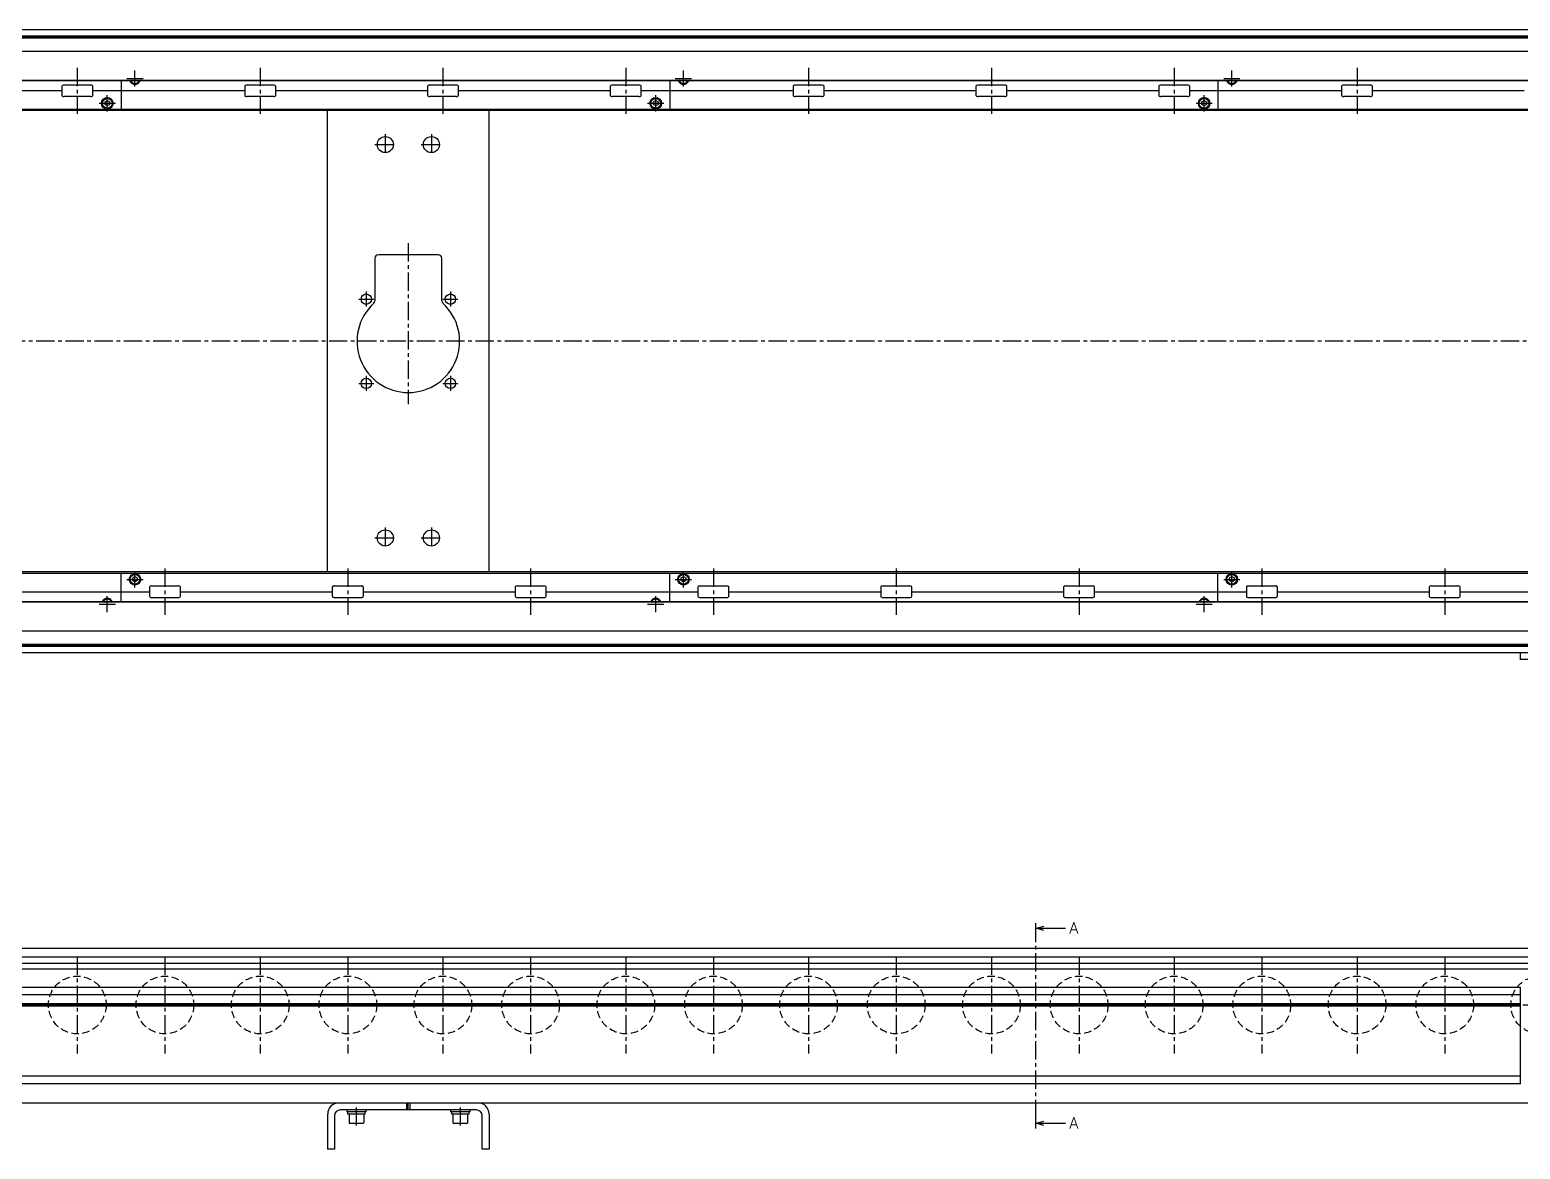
# Model space of a CAD drawing. Extents: x -10 to 4500, y -8 to 1051.
# Drawn here: x 2273 to 3565, y 28 to 998 of the extents above; entities that cross this region are included whole.
import ezdxf

# ---------------------------------------------------------------- set-up
doc = ezdxf.new("R2010")
doc.units = 0
doc.header["$LTSCALE"] = 0.5
doc.linetypes.add('CENTER', pattern=[50.8, 31.75, -6.35, 6.35, -6.35])
doc.linetypes.add('DASHED', pattern=[19.05, 12.7, -6.35])
for name, color, linetype in [('MSM_CENTER', 1, 'CENTER'), ('MSM_CONTINUOUS', 7, 'CONTINUOUS'), ('MSM_DASHED', 4, 'DASHED'), ('MSM_PART_NUMBER', 7, 'CONTINUOUS')]:
    doc.layers.add(name, color=color, linetype=linetype)
doc.styles.get("Standard").update_dxf_attribs({"font": 'txt.shx', "height": 10, "bigfont": 'bigfont.shx'})

# ---------------------------------------------------------------- blocks, each defined once
blk = doc.blocks.new('*U88')
at = {"layer": 'MSM_PART_NUMBER'}
blk.add_text('A', height=10, dxfattribs=at).set_placement((3174.3, 214.9))
blk = doc.blocks.new('*U89')
at = {"layer": 'MSM_PART_NUMBER'}
blk.add_text('A', height=10, dxfattribs=at).set_placement((3174.3, 45.9))

msp = doc.modelspace()

# ---------------------------------------------------------------- linework, layer by layer
at = {"layer": 'MSM_CENTER'}
for p, q in [((2314.2, 965.5), (2314.2, 925.5)), ((2364.2, 949.2), (2364.2, 963.2)), ((2472.8, 965.5), (2472.8, 925.5)), ((2631.2, 965.5), (2631.2, 925.5)), ((2789.8, 965.5), (2789.8, 925.5)), ((2839.8, 949.2), (2839.8, 963.2)), ((2948.2, 965.5), (2948.2, 925.5)), ((3106.8, 965.5), (3106.8, 925.5)), ((3265.2, 965.5), (3265.2, 925.5)), ((3315.2, 949.2), (3315.2, 963.2)), ((3423.8, 965.5), (3423.8, 925.5)), ((2357.2, 956.2), (2371.2, 956.2)), ((2832.7, 956.2), (2846.8, 956.2)), ((3308.2, 956.2), (3322.2, 956.2)), ((2333.2, 934.7), (2347.2, 934.7)), ((2340.2, 927.7), (2340.2, 941.7)), ((2808.7, 934.7), (2822.8, 934.7)), ((2815.7, 927.7), (2815.7, 941.7)), ((3284.2, 934.7), (3298.2, 934.7)), ((3291.2, 927.7), (3291.2, 941.7)), ((2581.2, 907.9), (2581.2, 889.9)), ((2621.2, 907.9), (2621.2, 889.9)), ((2572.2, 898.9), (2590.2, 898.9)), ((2612.2, 898.9), (2630.2, 898.9)), ((2601.2, 813.4), (2601.2, 673.9)), ((2558.2, 764.9), (2571.2, 764.9)), ((2564.7, 771.4), (2564.7, 758.4)), ((2631.2, 764.9), (2644.2, 764.9)), ((2637.7, 771.4), (2637.7, 758.4)), ((3792.9, 728.4), (359.7, 728.4)), ((2564.7, 698.4), (2564.7, 685.4)), ((2637.7, 698.4), (2637.7, 685.4)), ((2558.2, 691.9), (2571.2, 691.9)), ((2631.2, 691.9), (2644.2, 691.9)), ((2572.2, 557.9), (2590.2, 557.9)), ((2581.2, 566.9), (2581.2, 548.9)), ((2612.2, 557.9), (2630.2, 557.9)), ((2621.2, 566.9), (2621.2, 548.9)), ((2390.2, 531.3), (2390.2, 491.3)), ((2548.8, 531.3), (2548.8, 491.3)), ((2707.2, 531.3), (2707.2, 491.3)), ((2865.8, 531.3), (2865.8, 491.3)), ((3024.2, 531.3), (3024.2, 491.3)), ((3182.8, 531.3), (3182.8, 491.3)), ((3341.2, 531.3), (3341.2, 491.3)), ((3499.8, 531.3), (3499.8, 491.3)), ((2357.2, 522), (2371.2, 522)), ((2364.2, 515), (2364.2, 529)), ((2832.7, 522), (2846.8, 522)), ((2839.8, 515), (2839.8, 529)), ((3308.2, 522), (3322.2, 522)), ((3315.2, 515), (3315.2, 529)), ((2340.2, 493.5), (2340.2, 507.5)), ((2815.7, 493.5), (2815.7, 507.5)), ((3291.2, 493.5), (3291.2, 507.5)), ((2333.2, 500.5), (2347.2, 500.5)), ((2808.7, 500.5), (2822.8, 500.5)), ((3284.2, 500.5), (3298.2, 500.5)), ((3145.2, 55), (3145.2, 215)), ((2314.2, 195), (2314.2, 111)), ((2390.2, 195), (2390.2, 111)), ((2472.8, 195), (2472.8, 111)), ((2548.8, 195), (2548.8, 111)), ((2631.2, 195), (2631.2, 111)), ((2707.2, 195), (2707.2, 111)), ((2789.8, 195), (2789.8, 111)), ((2865.8, 195), (2865.8, 111)), ((2948.2, 195), (2948.2, 111)), ((3024.2, 195), (3024.2, 111)), ((3106.8, 195), (3106.8, 111)), ((3182.8, 195), (3182.8, 111)), ((3265.2, 195), (3265.2, 111)), ((3341.2, 195), (3341.2, 111)), ((3423.8, 195), (3423.8, 111)), ((3499.8, 195), (3499.8, 111)), ((367.2, 153), (3783.3, 153)), ((2556.3, 48.4), (2556.3, 64)), ((2646.3, 48.4), (2646.3, 64))]:
    msp.add_line(p, q, dxfattribs=at)
at = {"layer": 'MSM_CONTINUOUS'}
for p, q in [((3782.8, 998.4), (370.6, 998.4)), ((3781.2, 998.3), (372.2, 998.3)), ((3756.6, 992.9), (396.9, 992.9)), ((3756.6, 991.2), (396.9, 991.2)), ((3756.5, 992), (397, 992)), ((3781.2, 979.5), (372.2, 979.5)), ((3781.2, 954.1), (372.2, 954.1)), ((3781.2, 954.5), (422.2, 954.5)), ((2300.8, 945.5), (2169.2, 945.5)), ((2300.8, 949.5), (2300.8, 941.5)), ((2325.7, 950.5), (2302.8, 950.5)), ((2327.7, 941.5), (2327.7, 949.5)), ((2459.3, 945.5), (2327.7, 945.5)), ((2352.2, 954.1), (2352.2, 929.4)), ((2364.2, 953.9), (2363.9, 954.1)), ((2364.6, 954.1), (2364.2, 953.9)), ((2459.3, 949.5), (2459.3, 941.5)), ((2484.2, 950.5), (2461.3, 950.5)), ((2486.2, 941.5), (2486.2, 949.5)), ((2617.8, 945.5), (2486.2, 945.5)), ((2617.8, 949.5), (2617.8, 941.5)), ((2642.7, 950.5), (2619.8, 950.5)), ((2644.7, 941.5), (2644.7, 949.5)), ((2776.3, 945.5), (2644.7, 945.5)), ((2776.3, 949.5), (2776.3, 941.5)), ((2801.2, 950.5), (2778.3, 950.5)), ((2803.2, 941.5), (2803.2, 949.5)), ((2934.8, 945.5), (2803.2, 945.5)), ((2827.8, 954.1), (2827.8, 929.4)), ((2839.8, 953.9), (2839.4, 954.1)), ((2840.1, 954.1), (2839.8, 953.9)), ((2934.8, 949.5), (2934.8, 941.5)), ((2959.7, 950.5), (2936.8, 950.5)), ((2961.7, 941.5), (2961.7, 949.5)), ((3093.3, 945.5), (2961.7, 945.5)), ((3093.3, 949.5), (3093.3, 941.5)), ((3118.2, 950.5), (3095.3, 950.5)), ((3120.2, 941.5), (3120.2, 949.5)), ((3251.8, 945.5), (3120.2, 945.5)), ((3251.8, 949.5), (3251.8, 941.5)), ((3276.7, 950.5), (3253.8, 950.5)), ((3278.7, 941.5), (3278.7, 949.5)), ((3410.3, 945.5), (3278.7, 945.5)), ((3303.2, 954.1), (3303.2, 929.4)), ((3315.2, 953.9), (3314.9, 954.1)), ((3315.6, 954.1), (3315.2, 953.9)), ((3410.3, 949.5), (3410.3, 941.5)), ((3435.2, 950.5), (3412.3, 950.5)), ((3437.2, 941.5), (3437.2, 949.5)), ((3568.8, 945.5), (3437.2, 945.5)), ((2325.7, 940.5), (2302.8, 940.5)), ((2338.2, 935.9), (2340.2, 937.1)), ((2338.2, 933.6), (2338.2, 935.9)), ((2340.2, 932.4), (2338.2, 933.6)), ((2340.2, 937.1), (2342.2, 935.9)), ((2342.2, 933.6), (2340.2, 932.4)), ((2342.2, 935.9), (2342.2, 933.6)), ((2484.2, 940.5), (2461.3, 940.5)), ((2642.7, 940.5), (2619.8, 940.5)), ((2801.2, 940.5), (2778.3, 940.5)), ((2813.8, 935.9), (2815.7, 937.1)), ((2813.8, 933.6), (2813.8, 935.9)), ((2815.7, 932.4), (2813.8, 933.6)), ((2815.7, 937.1), (2817.8, 935.9)), ((2817.8, 933.6), (2815.7, 932.4)), ((2817.8, 935.9), (2817.8, 933.6)), ((2959.7, 940.5), (2936.8, 940.5)), ((3118.2, 940.5), (3095.3, 940.5)), ((3276.7, 940.5), (3253.8, 940.5)), ((3289.2, 935.9), (3291.2, 937.1)), ((3289.2, 933.6), (3289.2, 935.9)), ((3291.2, 932.4), (3289.2, 933.6)), ((3291.2, 937.1), (3293.2, 935.9)), ((3293.2, 933.6), (3291.2, 932.4)), ((3293.2, 935.9), (3293.2, 933.6)), ((3435.2, 940.5), (3412.3, 940.5)), ((3778.8, 929.4), (450.2, 929.4)), ((3782.8, 928.4), (450.2, 928.4)), ((2531.2, 528.4), (2531.2, 928.4)), ((2671.3, 528.4), (2671.3, 928.4)), ((2627.2, 803.4), (2575.2, 803.4)), ((2572.2, 800.4), (2572.2, 763.5)), ((2630.2, 763.5), (2630.2, 800.4)), ((3782.8, 528.4), (450.2, 528.4)), ((450.2, 527.4), (3778.8, 527.4)), ((2352.2, 502.6), (2352.2, 527.4)), ((2362.2, 523.2), (2364.2, 524.4)), ((2362.2, 520.9), (2362.2, 523.2)), ((2364.2, 519.7), (2362.2, 520.9)), ((2364.2, 524.4), (2366.2, 523.2)), ((2366.2, 520.9), (2364.2, 519.7)), ((2366.2, 523.2), (2366.2, 520.9)), ((2827.8, 502.6), (2827.8, 527.4)), ((2837.8, 523.2), (2839.8, 524.4)), ((2837.8, 520.9), (2837.8, 523.2)), ((2839.8, 519.7), (2837.8, 520.9)), ((2839.8, 524.4), (2841.8, 523.2)), ((2841.8, 520.9), (2839.8, 519.7)), ((2841.8, 523.2), (2841.8, 520.9)), ((3303.2, 502.6), (3303.2, 527.4)), ((3313.2, 523.2), (3315.2, 524.4)), ((3313.2, 520.9), (3313.2, 523.2)), ((3315.2, 519.7), (3313.2, 520.9)), ((3315.2, 524.4), (3317.2, 523.2)), ((3317.2, 520.9), (3315.2, 519.7)), ((3317.2, 523.2), (3317.2, 520.9)), ((2245.2, 511.3), (2376.8, 511.3)), ((2376.8, 515.3), (2376.8, 507.3)), ((2378.8, 516.3), (2401.7, 516.3)), ((2378.8, 506.3), (2401.7, 506.3)), ((2403.7, 507.3), (2403.7, 515.3)), ((2403.7, 511.3), (2535.3, 511.3)), ((2535.3, 515.3), (2535.3, 507.3)), ((2537.3, 516.3), (2560.2, 516.3)), ((2537.3, 506.3), (2560.2, 506.3)), ((2562.2, 507.3), (2562.2, 515.3)), ((2562.2, 511.3), (2693.8, 511.3)), ((2693.8, 515.3), (2693.8, 507.3)), ((2695.8, 516.3), (2718.7, 516.3)), ((2695.8, 506.3), (2718.7, 506.3)), ((2720.7, 507.3), (2720.7, 515.3)), ((2720.7, 511.3), (2852.3, 511.3)), ((2852.3, 515.3), (2852.3, 507.3)), ((2854.3, 516.3), (2877.2, 516.3)), ((2854.3, 506.3), (2877.2, 506.3)), ((2879.2, 507.3), (2879.2, 515.3)), ((2879.2, 511.3), (3010.8, 511.3)), ((3010.8, 515.3), (3010.8, 507.3)), ((3012.8, 516.3), (3035.7, 516.3)), ((3012.8, 506.3), (3035.7, 506.3)), ((3037.7, 507.3), (3037.7, 515.3)), ((3037.7, 511.3), (3169.3, 511.3)), ((3169.3, 515.3), (3169.3, 507.3)), ((3171.3, 516.3), (3194.2, 516.3)), ((3171.3, 506.3), (3194.2, 506.3)), ((3196.2, 507.3), (3196.2, 515.3)), ((3196.2, 511.3), (3327.8, 511.3)), ((3327.8, 515.3), (3327.8, 507.3)), ((3329.8, 516.3), (3352.7, 516.3)), ((3329.8, 506.3), (3352.7, 506.3)), ((3354.7, 507.3), (3354.7, 515.3)), ((3354.7, 511.3), (3486.3, 511.3)), ((3486.3, 515.3), (3486.3, 507.3)), ((3488.3, 516.3), (3511.2, 516.3)), ((3488.3, 506.3), (3511.2, 506.3)), ((3513.2, 507.3), (3513.2, 515.3)), ((3513.2, 511.3), (3644.8, 511.3)), ((3781.2, 502.6), (372.2, 502.6)), ((3781.2, 502.2), (422.2, 502.2)), ((2339.9, 502.6), (2340.2, 502.9)), ((2340.2, 502.9), (2340.6, 502.6)), ((2815.4, 502.6), (2815.7, 502.9)), ((2815.7, 502.9), (2816.1, 502.6)), ((3290.9, 502.6), (3291.2, 502.9)), ((3291.2, 502.9), (3291.6, 502.6)), ((3781.2, 477.2), (372.2, 477.2)), ((3756.6, 465.6), (396.9, 465.6)), ((3782.8, 458.4), (370.6, 458.4)), ((3781.2, 458.4), (372.2, 458.4)), ((3756.6, 463.9), (396.9, 463.9)), ((3756.5, 464.7), (397, 464.7)), ((3565.2, 458.4), (3565.2, 452.4)), ((3615.2, 452.4), (3565.2, 452.4)), ((3145.2, 215), (3145.2, 224)), ((3145.2, 219.5), (3152.2, 221.4)), ((3145.2, 219.5), (3170.9, 219.5)), ((3152.2, 217.6), (3145.2, 219.5)), ((3781.2, 202), (372.2, 202)), ((3781.2, 194.6), (674.4, 194.6)), ((3665.2, 189), (676.6, 189)), ((3665.2, 184), (678.6, 184)), ((3565.2, 168.3), (667.2, 168.3)), ((3565.2, 168.5), (3565.2, 84.5)), ((3565.2, 161.8), (682.2, 161.8)), ((3565.2, 153.9), (682.2, 153.9)), ((3565.2, 153), (682.2, 153)), ((3565.2, 152.1), (682.2, 152.1)), ((3565.2, 91.3), (682.2, 91.3)), ((3565.2, 84.8), (679.7, 84.8)), ((3782.8, 68), (472.2, 68)), ((2599.8, 62), (2599.8, 68)), ((2601.2, 62), (2601.2, 68)), ((2602.8, 62), (2602.8, 68)), ((2531.2, 58.5), (2531.2, 28)), ((2537.2, 57), (2537.2, 28)), ((2660.2, 62), (2542.2, 62)), ((2547.8, 62), (2547.8, 60.4)), ((2564.7, 60.4), (2547.8, 60.4)), ((2548.6, 60.4), (2548.6, 58.4)), ((2563.9, 58.4), (2548.6, 58.4)), ((2549.8, 58.4), (2549.8, 51.2)), ((2562.8, 51.2), (2562.8, 58.4)), ((2563.9, 58.4), (2563.9, 60.4)), ((2564.7, 60.4), (2564.7, 62)), ((2637.7, 62), (2637.7, 60.4)), ((2654.8, 60.4), (2637.7, 60.4)), ((2638.6, 60.4), (2638.6, 58.4)), ((2653.9, 58.4), (2638.6, 58.4)), ((2639.8, 58.4), (2639.8, 51.2)), ((2652.8, 51.2), (2652.8, 58.4)), ((2653.9, 58.4), (2653.9, 60.4)), ((2654.8, 60.4), (2654.8, 62)), ((2665.2, 28), (2665.2, 57)), ((2671.3, 58.5), (2671.3, 28)), ((3145.2, 46), (3145.2, 55)), ((3145.2, 50.5), (3152.2, 52.4)), ((2561.9, 50.4), (2550.6, 50.4)), ((2651.9, 50.4), (2640.6, 50.4)), ((3152.2, 48.6), (3145.2, 50.5)), ((3145.2, 50.5), (3170.9, 50.5)), ((2537.2, 28), (2531.2, 28)), ((2671.3, 28), (2665.2, 28))]:
    msp.add_line(p, q, dxfattribs=at)
for centre, radius in [((2340.2, 934.7), 5), ((2340.2, 934.7), 4.25), ((2815.7, 934.7), 5), ((2815.7, 934.7), 4.25), ((3291.2, 934.7), 5), ((3291.2, 934.7), 4.25), ((2581.2, 898.9), 7), ((2621.2, 898.9), 7), ((2564.7, 764.9), 4.5), ((2637.7, 764.9), 4.5), ((2564.7, 691.9), 4.5), ((2637.7, 691.9), 4.5), ((2581.2, 557.9), 7), ((2621.2, 557.9), 7), ((2364.2, 522), 5), ((2364.2, 522), 4.25), ((2839.8, 522), 5), ((2839.8, 522), 4.25), ((3315.2, 522), 5), ((3315.2, 522), 4.25)]:
    msp.add_circle(centre, radius, dxfattribs=at)
for centre, radius, start, end in [((2301.7, 949.4), 0.882, 115.5328, 172.1027), ((2302.8, 947.1), 3.41, 89.6687, 115.2454), ((2325.7, 947.1), 3.41, 64.7546, 90.3313), ((2326.8, 949.4), 0.882, 7.8973, 64.4672), ((2364.2, 956.2), 5, 204.8346, 335.1654), ((2364.2, 956.2), 4.25, 209.6116, 330.3884), ((2460.2, 949.4), 0.882, 115.5328, 172.1027), ((2461.3, 947.1), 3.41, 89.6687, 115.2454), ((2484.2, 947.1), 3.41, 64.7546, 90.3313), ((2485.3, 949.4), 0.882, 7.8973, 64.4672), ((2618.7, 949.4), 0.882, 115.5328, 172.1027), ((2619.8, 947.1), 3.41, 89.6687, 115.2454), ((2642.7, 947.1), 3.41, 64.7546, 90.3313), ((2643.8, 949.4), 0.882, 7.8973, 64.4672), ((2777.2, 949.4), 0.882, 115.5328, 172.1027), ((2778.3, 947.1), 3.41, 89.6687, 115.2454), ((2801.2, 947.1), 3.41, 64.7546, 90.3313), ((2802.3, 949.4), 0.882, 7.8973, 64.4672), ((2839.8, 956.2), 5, 204.8346, 335.1654), ((2839.8, 956.2), 4.25, 209.6116, 330.3884), ((2935.7, 949.4), 0.882, 115.5328, 172.1027), ((2936.8, 947.1), 3.41, 89.6687, 115.2454), ((2959.7, 947.1), 3.41, 64.7546, 90.3313), ((2960.8, 949.4), 0.882, 7.8973, 64.4672), ((3094.2, 949.4), 0.882, 115.5328, 172.1027), ((3095.3, 947.1), 3.41, 89.6687, 115.2454), ((3118.2, 947.1), 3.41, 64.7546, 90.3313), ((3119.3, 949.4), 0.882, 7.8973, 64.4672), ((3252.7, 949.4), 0.882, 115.5328, 172.1027), ((3253.8, 947.1), 3.41, 89.6687, 115.2454), ((3276.7, 947.1), 3.41, 64.7546, 90.3313), ((3277.8, 949.4), 0.882, 7.8973, 64.4672), ((3315.2, 956.2), 5, 204.8346, 335.1654), ((3315.2, 956.2), 4.25, 209.6116, 330.3884), ((3411.2, 949.4), 0.882, 115.5328, 172.1027), ((3412.3, 947.1), 3.41, 89.6687, 115.2454), ((3435.2, 947.1), 3.41, 64.7546, 90.3313), ((3436.3, 949.4), 0.882, 7.8973, 64.4672), ((2301.7, 941.6), 0.882, 187.8973, 244.4672), ((2302.8, 943.9), 3.41, 244.7546, 270.3313), ((2325.7, 943.9), 3.41, 269.6687, 295.2454), ((2326.8, 941.6), 0.882, 295.5328, 352.1027), ((2460.2, 941.6), 0.882, 187.8973, 244.4672), ((2461.3, 943.9), 3.41, 244.7546, 270.3313), ((2484.2, 943.9), 3.41, 269.6687, 295.2454), ((2485.3, 941.6), 0.882, 295.5328, 352.1027), ((2618.7, 941.6), 0.882, 187.8973, 244.4672), ((2619.8, 943.9), 3.41, 244.7546, 270.3313), ((2642.7, 943.9), 3.41, 269.6687, 295.2454), ((2643.8, 941.6), 0.882, 295.5328, 352.1027), ((2777.2, 941.6), 0.882, 187.8973, 244.4672), ((2778.3, 943.9), 3.41, 244.7546, 270.3313), ((2801.2, 943.9), 3.41, 269.6687, 295.2454), ((2802.3, 941.6), 0.882, 295.5328, 352.1027), ((2935.7, 941.6), 0.882, 187.8973, 244.4672), ((2936.8, 943.9), 3.41, 244.7546, 270.3313), ((2959.7, 943.9), 3.41, 269.6687, 295.2454), ((2960.8, 941.6), 0.882, 295.5328, 352.1027), ((3094.2, 941.6), 0.882, 187.8973, 244.4672), ((3095.3, 943.9), 3.41, 244.7546, 270.3313), ((3118.2, 943.9), 3.41, 269.6687, 295.2454), ((3119.3, 941.6), 0.882, 295.5328, 352.1027), ((3252.7, 941.6), 0.882, 187.8973, 244.4672), ((3253.8, 943.9), 3.41, 244.7546, 270.3313), ((3276.7, 943.9), 3.41, 269.6687, 295.2454), ((3277.8, 941.6), 0.882, 295.5328, 352.1027), ((3411.2, 941.6), 0.882, 187.8973, 244.4672), ((3412.3, 943.9), 3.41, 244.7546, 270.3313), ((3435.2, 943.9), 3.41, 269.6687, 295.2454), ((3436.3, 941.6), 0.882, 295.5328, 352.1027), ((2575.2, 800.4), 3, 90, 180), ((2627.2, 800.4), 3, 0, 90), ((2569.2, 763.5), 3, 312.3521, 360), ((2633.3, 763.5), 3, 180, 227.6479), ((2601.2, 728.4), 44.5, 132.3521, 47.6479), ((2340.2, 500.5), 5, 24.8346, 155.1654), ((2340.2, 500.5), 4.25, 29.6116, 150.3884), ((2377.7, 515.2), 0.882, 115.5328, 172.1027), ((2377.7, 507.4), 0.882, 187.8973, 244.4672), ((2378.8, 512.9), 3.41, 89.6687, 115.2454), ((2378.8, 509.7), 3.41, 244.7546, 270.3313), ((2401.7, 512.9), 3.41, 64.7546, 90.3313), ((2401.7, 509.7), 3.41, 269.6687, 295.2454), ((2402.8, 515.2), 0.882, 7.8973, 64.4672), ((2402.8, 507.4), 0.882, 295.5328, 352.1027), ((2536.2, 515.2), 0.882, 115.5328, 172.1027), ((2536.2, 507.4), 0.882, 187.8973, 244.4672), ((2537.3, 512.9), 3.41, 89.6687, 115.2454), ((2537.3, 509.7), 3.41, 244.7546, 270.3313), ((2560.2, 512.9), 3.41, 64.7546, 90.3313), ((2560.2, 509.7), 3.41, 269.6687, 295.2454), ((2561.3, 515.2), 0.882, 7.8973, 64.4672), ((2561.3, 507.4), 0.882, 295.5328, 352.1027), ((2694.7, 515.2), 0.882, 115.5328, 172.1027), ((2694.7, 507.4), 0.882, 187.8973, 244.4672), ((2695.8, 512.9), 3.41, 89.6687, 115.2454), ((2695.8, 509.7), 3.41, 244.7546, 270.3313), ((2718.7, 512.9), 3.41, 64.7546, 90.3313), ((2718.7, 509.7), 3.41, 269.6687, 295.2454), ((2719.8, 515.2), 0.882, 7.8973, 64.4672), ((2719.8, 507.4), 0.882, 295.5328, 352.1027), ((2815.7, 500.5), 5, 24.8346, 155.1654), ((2815.7, 500.5), 4.25, 29.6116, 150.3884), ((2853.2, 515.2), 0.882, 115.5328, 172.1027), ((2853.2, 507.4), 0.882, 187.8973, 244.4672), ((2854.3, 512.9), 3.41, 89.6687, 115.2454), ((2854.3, 509.7), 3.41, 244.7546, 270.3313), ((2877.2, 512.9), 3.41, 64.7546, 90.3313), ((2877.2, 509.7), 3.41, 269.6687, 295.2454), ((2878.3, 515.2), 0.882, 7.8973, 64.4672), ((2878.3, 507.4), 0.882, 295.5328, 352.1027), ((3011.7, 515.2), 0.882, 115.5328, 172.1027), ((3011.7, 507.4), 0.882, 187.8973, 244.4672), ((3012.8, 512.9), 3.41, 89.6687, 115.2454), ((3012.8, 509.7), 3.41, 244.7546, 270.3313), ((3035.7, 512.9), 3.41, 64.7546, 90.3313), ((3035.7, 509.7), 3.41, 269.6687, 295.2454), ((3036.8, 515.2), 0.882, 7.8973, 64.4672), ((3036.8, 507.4), 0.882, 295.5328, 352.1027), ((3170.2, 515.2), 0.882, 115.5328, 172.1027), ((3170.2, 507.4), 0.882, 187.8973, 244.4672), ((3171.3, 512.9), 3.41, 89.6687, 115.2454), ((3171.3, 509.7), 3.41, 244.7546, 270.3313), ((3194.2, 512.9), 3.41, 64.7546, 90.3313), ((3194.2, 509.7), 3.41, 269.6687, 295.2454), ((3195.3, 515.2), 0.882, 7.8973, 64.4672), ((3195.3, 507.4), 0.882, 295.5328, 352.1027), ((3291.2, 500.5), 5, 24.8346, 155.1654), ((3291.2, 500.5), 4.25, 29.6116, 150.3884), ((3328.7, 515.2), 0.882, 115.5328, 172.1027), ((3328.7, 507.4), 0.882, 187.8973, 244.4672), ((3329.8, 512.9), 3.41, 89.6687, 115.2454), ((3329.8, 509.7), 3.41, 244.7546, 270.3313), ((3352.7, 512.9), 3.41, 64.7546, 90.3313), ((3352.7, 509.7), 3.41, 269.6687, 295.2454), ((3353.8, 515.2), 0.882, 7.8973, 64.4672), ((3353.8, 507.4), 0.882, 295.5328, 352.1027), ((3487.2, 515.2), 0.882, 115.5328, 172.1027), ((3487.2, 507.4), 0.882, 187.8973, 244.4672), ((3488.3, 512.9), 3.41, 89.6687, 115.2454), ((3488.3, 509.7), 3.41, 244.7546, 270.3313), ((3511.2, 512.9), 3.41, 64.7546, 90.3313), ((3511.2, 509.7), 3.41, 269.6687, 295.2454), ((3512.3, 515.2), 0.882, 7.8973, 64.4672), ((3512.3, 507.4), 0.882, 295.5328, 352.1027), ((2540.8, 58.5), 9.5, 90, 180), ((2661.8, 58.5), 9.5, 0, 90), ((2542.2, 57), 5, 90, 180), ((2660.2, 57), 5, 0, 90), ((2550.6, 51.2), 0.8, 180, 270), ((2561.9, 51.2), 0.8, 270, 0), ((2640.6, 51.2), 0.8, 180, 270), ((2651.9, 51.2), 0.8, 270, 0)]:
    msp.add_arc(centre, radius, start, end, dxfattribs=at)
at = {"layer": 'MSM_DASHED'}
for centre in [(2314.2, 153), (2390.2, 153), (2472.8, 153), (2548.8, 153), (2631.2, 153), (2707.2, 153), (2789.8, 153), (2865.8, 153), (2948.2, 153), (3024.2, 153), (3106.8, 153), (3182.8, 153), (3265.2, 153), (3341.2, 153), (3423.8, 153), (3499.8, 153), (3582.2, 153)]:
    msp.add_circle(centre, 25, dxfattribs=at)

# ---------------------------------------------------------------- block references
at = {"layer": 'MSM_CONTINUOUS'}
for name in ['*U88', '*U89']:
    msp.add_blockref(name, (0, 0), dxfattribs=at)

doc.saveas('drawing.dxf')
